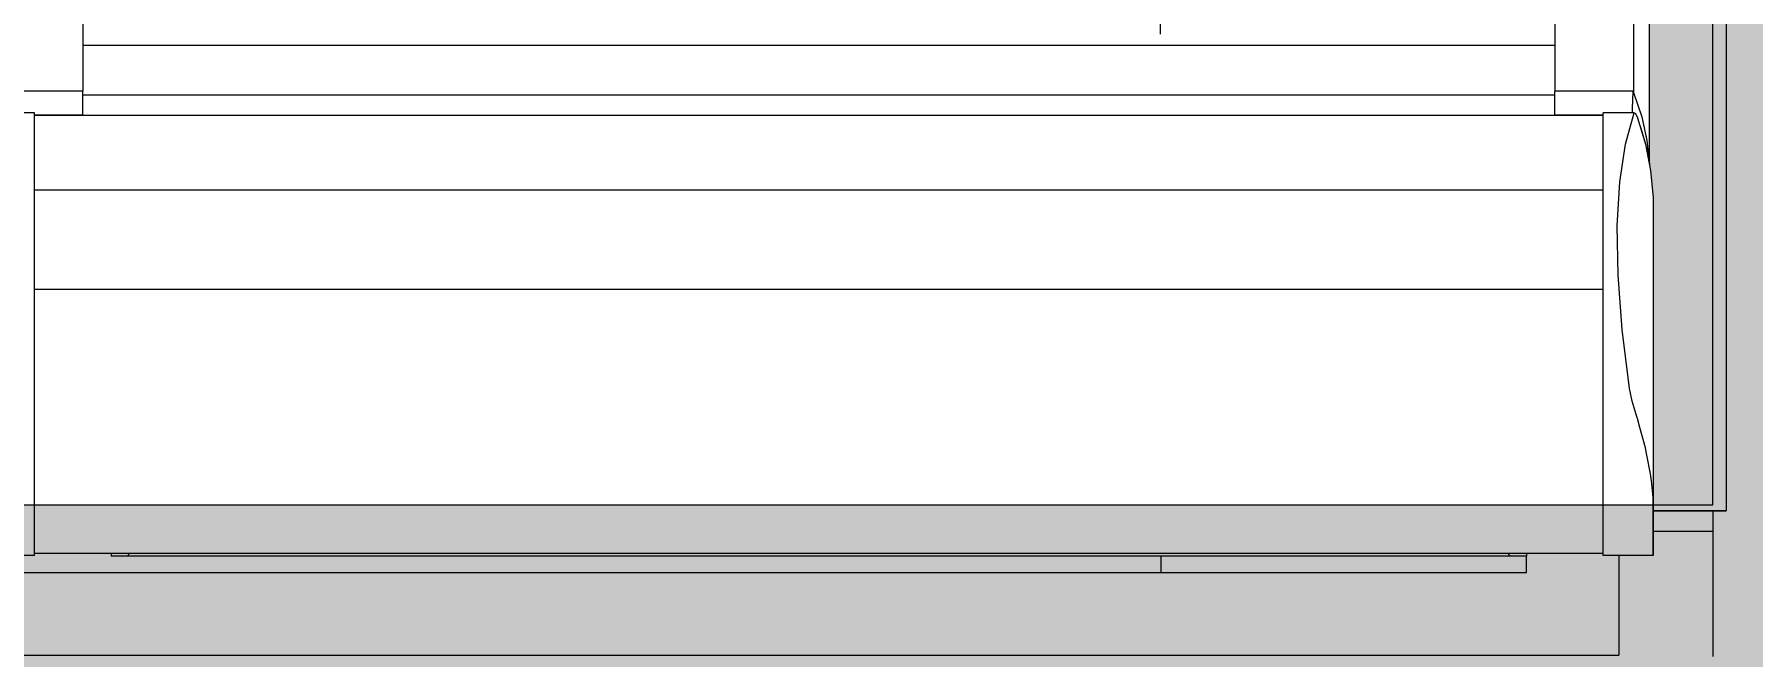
# Model space of a CAD drawing. Header units: metres. Extents: x -208 to 1512, y -277 to 123.
# Drawn here: x 1.94 to 2.82, y -0.849 to -0.53 of the extents above; entities that cross this region are included whole.
import ezdxf

# ---------------------------------------------------------------- set-up
doc = ezdxf.new("R2010")
doc.units = ezdxf.units.M
doc.header["$MEASUREMENT"] = 0
doc.linetypes.add('Wipeout_Contour', pattern=[1, 0, -1])
for name, color, linetype in [('325 Dachfenster', 7, 'Continuous'), ('330 Dachaufbau', 7, 'Continuous'), ('940 Einreichplan Bemaßung.x', 7, 'Continuous')]:
    doc.layers.add(name, color=color, linetype=linetype)
doc.styles.add('ERSTELLTER_STIL_4', font='')
doc.styles.get('ERSTELLTER_STIL_4').set_extended_font_data('Eurostile')
doc.dimstyles.new('ERSTELLTER_STIL__3', dxfattribs={"dimtxt": 0.4, "dimasz": 0.304, "dimexe": 0.18, "dimexo": 0.0625, "dimgap": 0, "dimtad": 1, "dimzin": 0, "dimdsep": 46, "dimtxsty": 'ERSTELLTER_STIL_4', "dimblk": 'ARROWHEAD_6', "dimblk1": 'ARROWHEAD_6', "dimblk2": 'ARROWHEAD_6', "dimcen": 0.09, "dimse1": 1, "dimse2": 1, "dimclrd": 256, "dimclre": 256, "dimclrt": 256, "dimazin": 0, "dimtfac": 1, "dimtdec": 4, "dimtmove": 0, "dimatfit": 3, "dimfxl": 1, "dimtolj": 1, "dimtzin": 0, "dimarcsym": 0})

# ---------------------------------------------------------------- blocks, each defined once
blk = doc.blocks.new('*D541')
at = {"layer": '940 Einreichplan Bemaßung.x', "color": 1, "linetype": 'Continuous', "lineweight": 13, "true_color": 0xfb0106}
for p, q in [((2.51628, 0.24174), (2.51645, 0.00174)), ((2.67656, -0.15815), (2.35634, 0.16163)), ((2.21645, 0.00153), (2.81645, 0.00195)), ((2.51645, 0.00174), (2.53995, -34.02522)), ((2.37984, -33.86533), (2.70006, -34.18511)), ((2.23995, -34.02543), (2.83995, -34.02502)), ((2.53995, -34.02522), (2.54012, -34.26522))]:
    blk.add_line(p, q, dxfattribs=at)
at = {"layer": '940 Einreichplan Bemaßung.x', "color": 1, "lineweight": 13, "true_color": 0xfb0106, "insert": (2.54676, -16.09357), "char_height": 0.4, "attachment_point": 7, "rotation": 270.03958, "style": 'ERSTELLTER_STIL_4'}
blk.add_mtext('\\A1;{\\pql;\\fEurostile|b0|i0|c0|p0;\\W1.000000;34,02\\fEurostile|b0|i0|c0|p0;\\W1.000000;\\A1{\\H.66x;\\S5^  ;}}', dxfattribs=at)
blk = doc.blocks.new('ARROWHEAD_6')
at = {"color": 0, "linetype": 'Continuous', "lineweight": 0}
for p, q in [((-0.5, -0.5), (0.5, 0.5)), ((0, 0), (-1, 0))]:
    blk.add_line(p, q, dxfattribs=at)
blk = doc.blocks.new('VELUX SlopeRoofBundle[5]_4')
at = {"color": 254, "linetype": 'Wipeout_Contour', "lineweight": 0, "ltscale": 8.391877}
blk.add_wipeout([(1.96465, -0.57154), (1.93985, -0.57154), (1.93985, -0.57182), (1.96465, -0.57182)], dxfattribs=at).dxf.layer = '325 Dachfenster'
at = {"color": 254, "linetype": 'Wipeout_Contour', "lineweight": 0, "ltscale": 8.124388}
blk.add_wipeout([(1.9285, -0.5866), (1.93139, -0.60597), (1.93985, -0.60597), (1.93985, -0.5866)], dxfattribs=at).dxf.layer = '325 Dachfenster'
at = {"color": 254, "linetype": 'Wipeout_Contour', "lineweight": 0, "ltscale": 11.523669}
blk.add_wipeout([(2.74385, -0.62846), (2.74385, -0.65385), (2.75147, -0.65385), (2.75104, -0.62846)], dxfattribs=at).dxf.layer = '325 Dachfenster'
at = {"color": 254, "linetype": 'Wipeout_Contour', "lineweight": 0, "ltscale": 10.855412}
blk.add_wipeout([(1.92685, -0.70832), (1.92729, -0.71183), (1.93985, -0.71183), (1.93985, -0.68171), (1.93016, -0.68171)], dxfattribs=at).dxf.layer = '325 Dachfenster'
at = {"color": 254, "linetype": 'Wipeout_Contour', "lineweight": 0, "ltscale": 8.583351}
blk.add_wipeout([(1.91423, -0.79003), (1.91422, -0.79739), (1.93985, -0.79739), (1.93985, -0.79003)], dxfattribs=at).dxf.layer = '325 Dachfenster'
at = {"color": 254, "linetype": 'Wipeout_Contour', "lineweight": 0, "ltscale": 11.654468}
blk.add_wipeout([(2.74385, -0.79003), (2.74385, -0.79739), (2.76949, -0.79739), (2.76948, -0.79003)], dxfattribs=at).dxf.layer = '325 Dachfenster'
at = {"color": 254, "linetype": 'Wipeout_Contour', "lineweight": 0, "ltscale": 25.690449}
blk.add_wipeout([(1.97915, -0.79767), (1.97915, -0.79788), (2.70455, -0.79788), (2.70455, -0.79767), (2.69625, -0.79767), (2.69545, -0.79718), (2.69524, -0.79619), (1.98846, -0.79619), (1.98825, -0.79718), (1.98745, -0.79767)], dxfattribs=at).dxf.layer = '325 Dachfenster'
at = {"color": 254, "linetype": 'Wipeout_Contour', "lineweight": 0, "ltscale": 8.350469}
blk.add_wipeout([(1.96465, -0.55942), (1.92469, -0.55942), (1.92505, -0.56858), (1.96465, -0.56858)], dxfattribs=at).dxf.layer = '325 Dachfenster'
at = {"color": 254, "linetype": 'Wipeout_Contour', "lineweight": 0, "ltscale": 11.583056}
blk.add_wipeout([(2.75232, -0.60597), (2.74385, -0.60597), (2.74385, -0.62846), (2.75104, -0.62846)], dxfattribs=at).dxf.layer = '325 Dachfenster'
at = {"color": 254, "linetype": 'Wipeout_Contour', "lineweight": 0, "ltscale": 8.228896}
blk.add_wipeout([(1.93985, -0.65385), (1.93224, -0.65385), (1.93016, -0.68171), (1.93985, -0.68171)], dxfattribs=at).dxf.layer = '325 Dachfenster'
at = {"color": 254, "linetype": 'Wipeout_Contour', "lineweight": 0, "ltscale": 11.709091}
blk.add_wipeout([(2.74385, -0.65385), (2.74385, -0.68171), (2.75355, -0.68171), (2.75147, -0.65385)], dxfattribs=at).dxf.layer = '325 Dachfenster'
at = {"color": 254, "linetype": 'Wipeout_Contour', "lineweight": 0, "ltscale": 8.571799}
blk.add_wipeout([(1.91423, -0.79003), (1.93985, -0.79003), (1.93985, -0.78127), (1.91424, -0.78127)], dxfattribs=at).dxf.layer = '325 Dachfenster'
at = {"color": 254, "linetype": 'Wipeout_Contour', "lineweight": 0, "ltscale": 11.645832}
blk.add_wipeout([(2.74385, -0.78127), (2.74385, -0.79003), (2.76948, -0.79003), (2.76947, -0.78127)], dxfattribs=at).dxf.layer = '325 Dachfenster'
at = {"color": 254, "linetype": 'Wipeout_Contour', "lineweight": 0, "ltscale": 10.663323}
blk.add_wipeout([(1.98846, -0.79619), (1.97915, -0.79619), (1.97915, -0.79767), (1.98745, -0.79767), (1.98825, -0.79718)], dxfattribs=at).dxf.layer = '325 Dachfenster'
at = {"color": 254, "linetype": 'Wipeout_Contour', "lineweight": 0, "ltscale": 14.657832}
blk.add_wipeout([(2.69524, -0.79619), (2.69545, -0.79718), (2.69625, -0.79767), (2.70455, -0.79767), (2.70455, -0.79619)], dxfattribs=at).dxf.layer = '325 Dachfenster'
at = {"color": 254, "linetype": 'Wipeout_Contour', "lineweight": 0, "ltscale": 8.231108}
blk.add_wipeout([(1.92615, 0.01247), (1.92615, -0.55942), (1.96295, -0.55942), (1.96295, 0.01247)], dxfattribs=at).dxf.layer = '325 Dachfenster'
at = {"color": 254, "linetype": 'Wipeout_Contour', "lineweight": 0, "ltscale": 12.782115}
blk.add_wipeout([(1.92505, -0.57062), (1.93985, -0.57062), (1.93985, -0.57154), (1.96465, -0.57154), (1.96465, -0.56858), (1.92505, -0.56858)], dxfattribs=at).dxf.layer = '325 Dachfenster'
at = {"color": 254, "linetype": 'Wipeout_Contour', "lineweight": 0, "ltscale": 23.590401}
blk.add_wipeout([(2.76945, -0.63009), (2.76945, -0.63573), (2.76945, -0.76776), (2.76947, -0.78127), (2.76948, -0.79003), (2.76949, -0.79739), (2.76949, -0.79527), (2.76949, -0.70377)], dxfattribs=at).dxf.layer = '325 Dachfenster'
at = {"color": 254, "linetype": 'Wipeout_Contour', "lineweight": 0, "ltscale": 11.805688}
blk.add_wipeout([(2.74385, -0.68171), (2.74385, -0.71183), (2.75729, -0.71183), (2.75355, -0.68171)], dxfattribs=at).dxf.layer = '325 Dachfenster'
at = {"color": 254, "linetype": 'Wipeout_Contour', "lineweight": 0, "ltscale": 8.558218}
blk.add_wipeout([(1.91424, -0.78127), (1.93985, -0.78127), (1.93985, -0.77094), (1.91425, -0.77094)], dxfattribs=at).dxf.layer = '325 Dachfenster'
at = {"color": 254, "linetype": 'Wipeout_Contour', "lineweight": 0, "ltscale": 10.216606}
blk.add_wipeout([(1.93985, -0.79619), (2.74385, -0.79619), (2.74385, -0.78869), (1.93985, -0.78869)], dxfattribs=at).dxf.layer = '325 Dachfenster'
at = {"layer": '325 Dachfenster', "linetype": 'Continuous', "lineweight": 0, "flags": 128}
for points in [[(1.93985, -0.79739), (1.91422, -0.79739), (1.91385, -0.79739)], [(1.93985, -0.79619), (2.74385, -0.79619)], [(1.97915, -0.79619), (1.97915, -0.79767), (1.97915, -0.79788)], [(2.70455, -0.79788), (1.97915, -0.79788)], [(1.98745, -0.79767), (1.98825, -0.79718)], [(1.98825, -0.79718), (1.98846, -0.79619)], [(2.69545, -0.79718), (2.69524, -0.79619)], [(2.69545, -0.79718), (2.69625, -0.79767)], [(2.70455, -0.79619), (2.70455, -0.79767), (2.70455, -0.79788)], [(2.76949, -0.79739), (2.74385, -0.79739)], [(2.76949, -0.79527), (2.76949, -0.79739)]]:
    blk.add_lwpolyline(points, dxfattribs=at)
at = {"color": 254, "linetype": 'Wipeout_Contour', "lineweight": 0, "ltscale": 8.300079}
blk.add_wipeout([(1.96295, 0.01247), (1.96295, -0.55942), (1.96465, -0.55942), (1.96465, 0.01121)], dxfattribs=at).dxf.layer = '325 Dachfenster'
at = {"color": 254, "linetype": 'Wipeout_Contour', "lineweight": 0, "ltscale": 14.819618}
blk.add_wipeout([(2.76945, -0.61412), (2.76815, -0.60021), (2.76815, -0.75557), (2.7685, -0.75913), (2.76945, -0.76776)], dxfattribs=at).dxf.layer = '325 Dachfenster'
at = {"color": 254, "linetype": 'Wipeout_Contour', "lineweight": 0, "ltscale": 10.064351}
blk.add_wipeout([(1.93985, -0.66092), (1.93985, -0.68262), (2.74385, -0.68262), (2.74385, -0.66092)], dxfattribs=at).dxf.layer = '325 Dachfenster'
at = {"color": 254, "linetype": 'Wipeout_Contour', "lineweight": 0, "ltscale": 10.035334}
blk.add_wipeout([(1.93985, -0.65986), (2.74385, -0.65986), (2.74385, -0.63348), (1.93985, -0.63348)], dxfattribs=at).dxf.layer = '325 Dachfenster'
at = {"color": 254, "linetype": 'Wipeout_Contour', "lineweight": 0, "ltscale": 11.635717}
blk.add_wipeout([(2.74385, -0.77094), (2.74385, -0.78127), (2.76947, -0.78127), (2.76946, -0.77094)], dxfattribs=at).dxf.layer = '325 Dachfenster'
at = {"layer": '325 Dachfenster', "linetype": 'Continuous', "lineweight": 0, "flags": 128}
blk.add_lwpolyline([(2.8, -0.78516), (2.76949, -0.78516)], dxfattribs=at)
at = {"color": 254, "linetype": 'Wipeout_Contour', "lineweight": 0, "ltscale": 10.048472}
blk.add_wipeout([(1.93985, -0.66014), (1.93985, -0.6607), (2.74385, -0.6607), (2.74385, -0.66014)], dxfattribs=at).dxf.layer = '325 Dachfenster'
at = {"color": 254, "linetype": 'Wipeout_Contour', "lineweight": 0, "ltscale": 14.14005}
blk.add_wipeout([(2.74385, -0.75913), (2.74385, -0.77094), (2.76946, -0.77094), (2.76945, -0.76776), (2.7685, -0.75913)], dxfattribs=at).dxf.layer = '325 Dachfenster'
at = {"color": 254, "linetype": 'Wipeout_Contour', "lineweight": 0, "ltscale": 10.20582}
blk.add_wipeout([(2.74385, -0.77999), (1.93985, -0.77999), (1.93985, -0.78869), (2.74385, -0.78869)], dxfattribs=at).dxf.layer = '325 Dachfenster'
at = {"color": 254, "linetype": 'Wipeout_Contour', "lineweight": 0, "ltscale": 10.048891}
blk.add_wipeout([(1.93985, -0.6607), (1.93985, -0.66092), (2.74385, -0.66092), (2.74385, -0.6607)], dxfattribs=at).dxf.layer = '325 Dachfenster'
at = {"color": 254, "linetype": 'Wipeout_Contour', "lineweight": 0, "ltscale": 14.184751}
blk.add_wipeout([(2.74385, -0.74598), (2.74385, -0.75913), (2.7685, -0.75913), (2.76815, -0.75557), (2.76624, -0.74598)], dxfattribs=at).dxf.layer = '325 Dachfenster'
at = {"color": 254, "linetype": 'Wipeout_Contour', "lineweight": 0, "ltscale": 10.193323}
blk.add_wipeout([(2.74385, -0.76974), (1.93985, -0.76974), (1.93985, -0.77999), (2.74385, -0.77999)], dxfattribs=at).dxf.layer = '325 Dachfenster'
at = {"color": 254, "linetype": 'Wipeout_Contour', "lineweight": 0, "ltscale": 10.047941}
blk.add_wipeout([(1.93985, -0.66014), (2.74385, -0.66014), (2.74385, -0.65986), (1.93985, -0.65986)], dxfattribs=at).dxf.layer = '325 Dachfenster'
at = {"color": 254, "linetype": 'Wipeout_Contour', "lineweight": 0, "ltscale": 14.245344}
blk.add_wipeout([(2.74385, -0.73184), (2.74385, -0.74598), (2.76624, -0.74598), (2.76555, -0.7422), (2.76257, -0.73184)], dxfattribs=at).dxf.layer = '325 Dachfenster'
at = {"color": 254, "linetype": 'Wipeout_Contour', "lineweight": 0, "ltscale": 10.178929}
blk.add_wipeout([(2.74385, -0.758), (1.93985, -0.758), (1.93985, -0.76974), (2.74385, -0.76974)], dxfattribs=at).dxf.layer = '325 Dachfenster'
at = {"layer": '325 Dachfenster', "linetype": 'Continuous', "lineweight": 0, "flags": 128}
blk.add_lwpolyline([(1.93985, -0.66092), (2.74385, -0.66092)], dxfattribs=at)
at = {"color": 254, "linetype": 'Wipeout_Contour', "lineweight": 0, "ltscale": 14.04855}
blk.add_wipeout([(2.74385, -0.72526), (2.74385, -0.73184), (2.76257, -0.73184), (2.76145, -0.72717), (2.76069, -0.72526)], dxfattribs=at).dxf.layer = '325 Dachfenster'
at = {"color": 254, "linetype": 'Wipeout_Contour', "lineweight": 0, "ltscale": 11.682638}
blk.add_wipeout([(2.74385, -0.7184), (2.74385, -0.72526), (2.76069, -0.72526), (2.75861, -0.7184)], dxfattribs=at).dxf.layer = '325 Dachfenster'
at = {"color": 254, "linetype": 'Wipeout_Contour', "lineweight": 0, "ltscale": 10.145581}
blk.add_wipeout([(1.93985, -0.73099), (1.93985, -0.74506), (2.74385, -0.74506), (2.74385, -0.73099)], dxfattribs=at).dxf.layer = '325 Dachfenster'
at = {"color": 254, "linetype": 'Wipeout_Contour', "lineweight": 0, "ltscale": 11.638346}
blk.add_wipeout([(2.74385, -0.71183), (2.74385, -0.7184), (2.75861, -0.7184), (2.75729, -0.71183)], dxfattribs=at).dxf.layer = '325 Dachfenster'
at = {"color": 254, "linetype": 'Wipeout_Contour', "lineweight": 0, "ltscale": 10.131763}
blk.add_wipeout([(2.74385, -0.72491), (1.93985, -0.72491), (1.93985, -0.73099), (2.74385, -0.73099)], dxfattribs=at).dxf.layer = '325 Dachfenster'
at = {"color": 254, "linetype": 'Wipeout_Contour', "lineweight": 0, "ltscale": 10.162909}
blk.add_wipeout([(1.93985, -0.74506), (1.93985, -0.758), (2.74385, -0.758), (2.74385, -0.74506)], dxfattribs=at).dxf.layer = '325 Dachfenster'
at = {"color": 254, "linetype": 'Wipeout_Contour', "lineweight": 0, "ltscale": 14.747027}
blk.add_wipeout([(2.76145, -0.72717), (2.76257, -0.73184), (2.76555, -0.7422), (2.76555, -0.58656), (2.76145, -0.57307)], dxfattribs=at).dxf.layer = '325 Dachfenster'
at = {"color": 254, "linetype": 'Wipeout_Contour', "lineweight": 0, "ltscale": 10.096543}
blk.add_wipeout([(2.74385, -0.68262), (1.93985, -0.68262), (1.93985, -0.71239), (2.74385, -0.71239)], dxfattribs=at).dxf.layer = '325 Dachfenster'
at = {"color": 254, "linetype": 'Wipeout_Contour', "lineweight": 0, "ltscale": 10.123882}
blk.add_wipeout([(1.93985, -0.71848), (1.93985, -0.72491), (2.74385, -0.72491), (2.74385, -0.71848)], dxfattribs=at).dxf.layer = '325 Dachfenster'
at = {"color": 254, "linetype": 'Wipeout_Contour', "lineweight": 0, "ltscale": 11.684892}
blk.add_wipeout([(2.74385, -0.57062), (2.74385, -0.5866), (2.75521, -0.5866), (2.75971, -0.57062)], dxfattribs=at).dxf.layer = '325 Dachfenster'
at = {"color": 254, "linetype": 'Wipeout_Contour', "lineweight": 0, "ltscale": 14.795117}
blk.add_wipeout([(2.76555, -0.58656), (2.76555, -0.7422), (2.76624, -0.74598), (2.76815, -0.75557), (2.76815, -0.60021)], dxfattribs=at).dxf.layer = '325 Dachfenster'
at = {"color": 254, "linetype": 'Wipeout_Contour', "lineweight": 0, "ltscale": 10.115972}
blk.add_wipeout([(1.93985, -0.71239), (1.93985, -0.71848), (2.74385, -0.71848), (2.74385, -0.71239)], dxfattribs=at).dxf.layer = '325 Dachfenster'
at = {"layer": '325 Dachfenster', "linetype": 'Continuous', "lineweight": 0, "flags": 128}
for points in [[(2.76945, -0.61545), (2.76945, -0.63009)], [(2.76945, -0.63009), (2.76949, -0.70377)], [(2.76949, -0.70377), (2.76949, -0.79527)]]:
    blk.add_lwpolyline(points, dxfattribs=at)
at = {"color": 254, "linetype": 'Wipeout_Contour', "lineweight": 0, "ltscale": 11.346703}
blk.add_wipeout([(2.71905, -0.57154), (2.71905, -0.57182), (2.74385, -0.57182), (2.74385, -0.57154)], dxfattribs=at).dxf.layer = '325 Dachfenster'
at = {"color": 254, "linetype": 'Wipeout_Contour', "lineweight": 0, "ltscale": 11.664442}
blk.add_wipeout([(2.74385, -0.5866), (2.74385, -0.60597), (2.75232, -0.60597), (2.75521, -0.5866)], dxfattribs=at).dxf.layer = '325 Dachfenster'
at = {"color": 254, "linetype": 'Wipeout_Contour', "lineweight": 0, "ltscale": 33.62688}
blk.add_wipeout([(2.75104, -0.62846), (2.75147, -0.65385), (2.75355, -0.68171), (2.75729, -0.71183), (2.75861, -0.7184), (2.76069, -0.72526), (2.76145, -0.72717), (2.76145, -0.57307), (2.76035, -0.5709), (2.75971, -0.57062), (2.75521, -0.5866), (2.75232, -0.60597)], dxfattribs=at).dxf.layer = '325 Dachfenster'
at = {"color": 254, "linetype": 'Wipeout_Contour', "lineweight": 0, "ltscale": 11.379346}
blk.add_wipeout([(2.71905, -0.55942), (2.71905, -0.56858), (2.75865, -0.56858), (2.75902, -0.55942)], dxfattribs=at).dxf.layer = '325 Dachfenster'
at = {"color": 254, "linetype": 'Wipeout_Contour', "lineweight": 0, "ltscale": 14.146361}
blk.add_wipeout([(2.76625, -0.5848), (2.76355, -0.57263), (2.76355, -0.57998), (2.76555, -0.58656), (2.76625, -0.59023)], dxfattribs=at).dxf.layer = '325 Dachfenster'
at = {"color": 254, "linetype": 'Wipeout_Contour', "lineweight": 0, "ltscale": 11.1974}
blk.add_wipeout([(2.71905, 0.01121), (2.71905, -0.55942), (2.72075, -0.55942), (2.72075, 0.01247)], dxfattribs=at).dxf.layer = '325 Dachfenster'
at = {"color": 254, "linetype": 'Wipeout_Contour', "lineweight": 0, "ltscale": 16.811338}
blk.add_wipeout([(2.71905, -0.57154), (2.74385, -0.57154), (2.74385, -0.57062), (2.75865, -0.57062), (2.75865, -0.56858), (2.71905, -0.56858)], dxfattribs=at).dxf.layer = '325 Dachfenster'
at = {"color": 254, "linetype": 'Wipeout_Contour', "lineweight": 0, "ltscale": 11.610976}
blk.add_wipeout([(2.76755, -0.59705), (2.76625, -0.5848), (2.76625, -0.59023), (2.76755, -0.59706)], dxfattribs=at).dxf.layer = '325 Dachfenster'
at = {"color": 254, "linetype": 'Wipeout_Contour', "lineweight": 0, "ltscale": 17.184981}
blk.add_wipeout([(2.75865, -0.57062), (2.75955, -0.57062), (2.75955, -0.56068), (2.7591, -0.5595), (2.75902, -0.55942), (2.75865, -0.56858)], dxfattribs=at).dxf.layer = '325 Dachfenster'
at = {"color": 254, "linetype": 'Wipeout_Contour', "lineweight": 0, "ltscale": 9.959784}
blk.add_wipeout([(1.93985, -0.57182), (1.93985, -0.58794), (2.74385, -0.58794), (2.74385, -0.57182)], dxfattribs=at).dxf.layer = '325 Dachfenster'
at = {"color": 254, "linetype": 'Wipeout_Contour', "lineweight": 0, "ltscale": 9.93701}
blk.add_wipeout([(1.96465, -0.56503), (1.96465, -0.56735), (2.71905, -0.56735), (2.71905, -0.56503)], dxfattribs=at).dxf.layer = '325 Dachfenster'
at = {"layer": '325 Dachfenster', "linetype": 'Continuous', "lineweight": 0, "flags": 128}
blk.add_lwpolyline([(1.93985, -0.57062), (1.924, -0.57062), (1.91385, -0.57062)], dxfattribs=at)
at = {"color": 254, "linetype": 'Wipeout_Contour', "lineweight": 0, "ltscale": 20.714}
blk.add_wipeout([(2.75955, -0.56068), (2.75955, -0.57062), (2.75971, -0.57062), (2.76035, -0.5709), (2.76145, -0.57307), (2.76355, -0.57998), (2.76355, -0.57263)], dxfattribs=at).dxf.layer = '325 Dachfenster'
at = {"color": 254, "linetype": 'Wipeout_Contour', "lineweight": 0, "ltscale": 9.980504}
blk.add_wipeout([(1.93985, -0.58794), (1.93985, -0.60916), (2.74385, -0.60916), (2.74385, -0.58794)], dxfattribs=at).dxf.layer = '325 Dachfenster'
at = {"color": 254, "linetype": 'Wipeout_Contour', "lineweight": 0, "ltscale": 11.273906}
blk.add_wipeout([(2.72075, 0.01247), (2.72075, -0.55942), (2.75755, -0.55942), (2.75755, 0.01247)], dxfattribs=at).dxf.layer = '325 Dachfenster'
at = {"color": 254, "linetype": 'Wipeout_Contour', "lineweight": 0, "ltscale": 14.677396}
blk.add_wipeout([(2.76605, -0.5839), (2.76625, -0.5848), (2.76735, -0.59516), (2.76735, -0.02486), (2.76605, -0.01261)], dxfattribs=at).dxf.layer = '325 Dachfenster'
at = {"color": 254, "linetype": 'Wipeout_Contour', "lineweight": 0, "ltscale": 9.990417}
blk.add_wipeout([(1.93985, -0.61), (2.74385, -0.61), (2.74385, -0.60916), (1.93985, -0.60916)], dxfattribs=at).dxf.layer = '325 Dachfenster'
at = {"layer": '325 Dachfenster', "linetype": 'Continuous', "lineweight": 0, "flags": 128}
blk.add_lwpolyline([(2.76755, -0.59706), (2.76755, -0.59705)], dxfattribs=at)
at = {"color": 254, "linetype": 'Wipeout_Contour', "lineweight": 0, "ltscale": 14.732541}
blk.add_wipeout([(2.76335, -0.00044), (2.76335, -0.57203), (2.76355, -0.57263), (2.76605, -0.5839), (2.76605, -0.01261)], dxfattribs=at).dxf.layer = '325 Dachfenster'
at = {"color": 254, "linetype": 'Wipeout_Contour', "lineweight": 0, "ltscale": 9.903986}
blk.add_wipeout([(1.96465, -0.53037), (1.96465, -0.53611), (2.71905, -0.53611), (2.71905, -0.53037)], dxfattribs=at).dxf.layer = '325 Dachfenster'
at = {"color": 254, "linetype": 'Wipeout_Contour', "lineweight": 0, "ltscale": 9.934768}
blk.add_wipeout([(1.96465, -0.56503), (2.71905, -0.56503), (2.71905, -0.56308), (1.96465, -0.56308)], dxfattribs=at).dxf.layer = '325 Dachfenster'
at = {"color": 254, "linetype": 'Wipeout_Contour', "lineweight": 0, "ltscale": 10.006496}
blk.add_wipeout([(1.93985, -0.61), (1.93985, -0.63348), (2.74385, -0.63348), (2.74385, -0.61)], dxfattribs=at).dxf.layer = '325 Dachfenster'
at = {"layer": '325 Dachfenster', "linetype": 'Continuous', "lineweight": 0, "flags": 128}
for points in [[(1.93985, -0.79739), (1.93985, -0.79003), (1.93985, -0.78127), (1.93985, -0.77094), (1.93985, -0.75913), (1.93985, -0.74598), (1.93985, -0.73184), (1.93985, -0.72526), (1.93985, -0.7184), (1.93985, -0.71183), (1.93985, -0.68171), (1.93985, -0.65385), (1.93985, -0.62846), (1.93985, -0.60597), (1.93985, -0.5866), (1.93985, -0.57062)], [(2.74385, -0.79739), (2.74385, -0.79003), (2.74385, -0.78127), (2.74385, -0.77094), (2.74385, -0.75913), (2.74385, -0.74598), (2.74385, -0.73184), (2.74385, -0.72526), (2.74385, -0.7184), (2.74385, -0.71183), (2.74385, -0.68171), (2.74385, -0.65385), (2.74385, -0.62846), (2.74385, -0.60597), (2.74385, -0.5866), (2.74385, -0.57062)], [(1.93985, -0.61), (2.74385, -0.61)]]:
    blk.add_lwpolyline(points, dxfattribs=at)
at = {"color": 254, "linetype": 'Wipeout_Contour', "lineweight": 0, "ltscale": 16.632104}
blk.add_wipeout([(2.75755, 0.01247), (2.75755, -0.55942), (2.75902, -0.55942), (2.7591, -0.5595), (2.75935, -0.56016), (2.75935, 0.01151)], dxfattribs=at).dxf.layer = '325 Dachfenster'
at = {"color": 254, "linetype": 'Wipeout_Contour', "lineweight": 0, "ltscale": 9.907168}
blk.add_wipeout([(1.96465, -0.53763), (2.71905, -0.53763), (2.71905, -0.53611), (1.96465, -0.53611)], dxfattribs=at).dxf.layer = '325 Dachfenster'
at = {"color": 254, "linetype": 'Wipeout_Contour', "lineweight": 0, "ltscale": 9.927556}
blk.add_wipeout([(2.71905, -0.55491), (1.96465, -0.55491), (1.96465, -0.55879), (2.71905, -0.55879)], dxfattribs=at).dxf.layer = '325 Dachfenster'
at = {"color": 254, "linetype": 'Wipeout_Contour', "lineweight": 0, "ltscale": 9.939686}
blk.add_wipeout([(1.96465, -0.5701), (2.71905, -0.5701), (2.71905, -0.56735), (1.96465, -0.56735)], dxfattribs=at).dxf.layer = '325 Dachfenster'
at = {"color": 254, "linetype": 'Wipeout_Contour', "lineweight": 0, "ltscale": 14.729409}
blk.add_wipeout([(2.75935, 0.01151), (2.75935, -0.56016), (2.75955, -0.56068), (2.76335, -0.57203), (2.76335, -0.00044)], dxfattribs=at).dxf.layer = '325 Dachfenster'
at = {"color": 254, "linetype": 'Wipeout_Contour', "lineweight": 0, "ltscale": 9.911101}
blk.add_wipeout([(2.71905, -0.53958), (1.96465, -0.53958), (1.96465, -0.54189), (2.71905, -0.54189)], dxfattribs=at).dxf.layer = '325 Dachfenster'
at = {"color": 254, "linetype": 'Wipeout_Contour', "lineweight": 0, "ltscale": 9.930061}
blk.add_wipeout([(1.96465, -0.55988), (2.71905, -0.55988), (2.71905, -0.55938), (1.96465, -0.55938)], dxfattribs=at).dxf.layer = '325 Dachfenster'
at = {"color": 254, "linetype": 'Wipeout_Contour', "lineweight": 0, "ltscale": 9.941896}
blk.add_wipeout([(1.96465, -0.5701), (1.96465, -0.57182), (2.71905, -0.57182), (2.71905, -0.5701)], dxfattribs=at).dxf.layer = '325 Dachfenster'
at = {"layer": '325 Dachfenster', "linetype": 'Continuous', "lineweight": 0, "flags": 128}
for points in [[(2.75935, 0.01151), (2.75935, -0.56016)], [(2.76735, -0.02486), (2.76735, -0.59516)], [(2.75902, -0.55942), (2.75865, -0.56858), (2.75865, -0.57062)], [(2.75902, -0.55942), (2.7591, -0.5595)], [(2.7591, -0.5595), (2.75955, -0.56068), (2.76355, -0.57263), (2.76625, -0.5848), (2.76755, -0.59705)], [(1.93985, -0.57154), (1.96465, -0.57154)], [(1.93985, -0.57182), (2.74385, -0.57182)], [(1.96465, -0.57154), (1.96465, -0.57182)], [(2.71905, -0.57182), (2.71905, -0.57154)], [(2.71905, -0.57154), (2.74385, -0.57154)], [(2.75971, -0.57062), (2.74385, -0.57062)], [(2.76949, -0.79739), (2.76948, -0.79003), (2.76947, -0.78127), (2.76946, -0.77094), (2.76945, -0.76776), (2.7685, -0.75913), (2.76815, -0.75557), (2.76624, -0.74598), (2.76555, -0.7422), (2.76257, -0.73184), (2.76145, -0.72717), (2.76069, -0.72526), (2.75861, -0.7184), (2.75729, -0.71183), (2.75355, -0.68171), (2.75147, -0.65385), (2.75104, -0.62846), (2.75232, -0.60597), (2.75521, -0.5866), (2.75971, -0.57062)], [(2.75971, -0.57062), (2.76035, -0.5709)], [(2.76035, -0.5709), (2.76145, -0.57307), (2.76555, -0.58656), (2.76815, -0.60021), (2.76945, -0.61412), (2.76945, -0.61545)]]:
    blk.add_lwpolyline(points, dxfattribs=at)
at = {"color": 254, "linetype": 'Wipeout_Contour', "lineweight": 0, "ltscale": 9.908937}
blk.add_wipeout([(1.96465, -0.53763), (1.96465, -0.53958), (2.71905, -0.53958), (2.71905, -0.53763)], dxfattribs=at).dxf.layer = '325 Dachfenster'
at = {"color": 254, "linetype": 'Wipeout_Contour', "lineweight": 0, "ltscale": 9.932933}
blk.add_wipeout([(1.96465, -0.56308), (2.71905, -0.56308), (2.71905, -0.56156), (1.96465, -0.56156)], dxfattribs=at).dxf.layer = '325 Dachfenster'
at = {"layer": '325 Dachfenster', "linetype": 'Continuous', "lineweight": 0, "flags": 128}
blk.add_lwpolyline([(2.71905, -0.53611), (1.96465, -0.53611)], dxfattribs=at)
at = {"color": 254, "linetype": 'Wipeout_Contour', "lineweight": 0, "ltscale": 9.913682}
blk.add_wipeout([(1.96465, -0.54465), (2.71905, -0.54465), (2.71905, -0.54189), (1.96465, -0.54189)], dxfattribs=at).dxf.layer = '325 Dachfenster'
at = {"color": 254, "linetype": 'Wipeout_Contour', "lineweight": 0, "ltscale": 9.931609}
blk.add_wipeout([(1.96465, -0.56062), (1.96465, -0.56156), (2.71905, -0.56156), (2.71905, -0.56062)], dxfattribs=at).dxf.layer = '325 Dachfenster'
at = {"color": 254, "linetype": 'Wipeout_Contour', "lineweight": 0, "ltscale": 9.919979}
blk.add_wipeout([(1.96465, -0.55119), (2.71905, -0.55119), (2.71905, -0.5477), (1.96465, -0.5477)], dxfattribs=at).dxf.layer = '325 Dachfenster'
at = {"color": 254, "linetype": 'Wipeout_Contour', "lineweight": 0, "ltscale": 9.930892}
blk.add_wipeout([(1.96465, -0.56028), (1.96465, -0.56062), (2.71905, -0.56062), (2.71905, -0.56028)], dxfattribs=at).dxf.layer = '325 Dachfenster'
at = {"color": 254, "linetype": 'Wipeout_Contour', "lineweight": 0, "ltscale": 9.923662}
blk.add_wipeout([(1.96465, -0.55491), (2.71905, -0.55491), (2.71905, -0.55119), (1.96465, -0.55119)], dxfattribs=at).dxf.layer = '325 Dachfenster'
at = {"color": 254, "linetype": 'Wipeout_Contour', "lineweight": 0, "ltscale": 9.930517}
blk.add_wipeout([(1.96465, -0.55988), (1.96465, -0.56028), (2.71905, -0.56028), (2.71905, -0.55988)], dxfattribs=at).dxf.layer = '325 Dachfenster'
at = {"color": 254, "linetype": 'Wipeout_Contour', "lineweight": 0, "ltscale": 9.91663}
blk.add_wipeout([(2.71905, -0.54465), (1.96465, -0.54465), (1.96465, -0.5477), (2.71905, -0.5477)], dxfattribs=at).dxf.layer = '325 Dachfenster'
at = {"color": 254, "linetype": 'Wipeout_Contour', "lineweight": 0, "ltscale": 9.929617}
blk.add_wipeout([(1.96465, -0.55915), (1.96465, -0.55931), (2.71905, -0.55931), (2.71905, -0.55915)], dxfattribs=at).dxf.layer = '325 Dachfenster'
at = {"color": 254, "linetype": 'Wipeout_Contour', "lineweight": 0, "ltscale": 9.929725}
blk.add_wipeout([(2.71905, -0.55931), (1.96465, -0.55931), (1.96465, -0.55938), (2.71905, -0.55938)], dxfattribs=at).dxf.layer = '325 Dachfenster'
at = {"color": 254, "linetype": 'Wipeout_Contour', "lineweight": 0, "ltscale": 9.929372}
blk.add_wipeout([(1.96465, -0.55915), (2.71905, -0.55915), (2.71905, -0.55879), (1.96465, -0.55879)], dxfattribs=at).dxf.layer = '325 Dachfenster'
at = {"layer": '325 Dachfenster', "linetype": 'Continuous', "lineweight": 0, "flags": 128}
for points in [[(1.96465, 0.01121), (1.96465, -0.55942)], [(2.71905, 0.01121), (2.71905, -0.55942)], [(1.96465, -0.55942), (1.92469, -0.55942), (1.88905, -0.55942)], [(1.96465, -0.57154), (1.96465, -0.56858), (1.96465, -0.55942)], [(2.71905, -0.56156), (1.96465, -0.56156)], [(2.71905, -0.57154), (2.71905, -0.56858), (2.71905, -0.55942)], [(2.75902, -0.55942), (2.71905, -0.55942)]]:
    blk.add_lwpolyline(points, dxfattribs=at)
blk = doc.blocks.new('Dachfläche_15_4', base_point=(2.80685, -0.15614))
at = {"color": 254, "linetype": 'Wipeout_Contour', "lineweight": 0, "ltscale": 29.586892}
blk.add_wipeout([(1.05, -0.7745), (1.05, -0.8493), (2.8, -0.8493), (2.8, -0.7745), (2.76949, -0.7745), (2.76949, -0.79527), (2.76949, -0.79739), (2.75185, -0.79739), (2.75185, -0.84858), (1.10185, -0.84858), (1.10185, -0.79739), (1.08422, -0.79739), (1.08422, -0.79527), (1.08422, -0.7745)], dxfattribs=at).dxf.layer = '325 Dachfenster'
at = {"layer": '325 Dachfenster', "linetype": 'Continuous', "lineweight": 0, "true_color": 0x000000}
blk.add_hatch(color=18, dxfattribs=at).paths.add_polyline_path([(2.76735, -0.15614), (2.76735, -0.59516), (2.76755, -0.59705), (2.76755, -0.59706), (2.76815, -0.60021), (2.76945, -0.61412), (2.76945, -0.63009), (2.76949, -0.70317), (2.76949, -0.71356), (2.76949, -0.71563), (2.76949, -0.77449), (2.80685, -0.77449), (2.80685, -0.15614)])
at = {"color": 254, "linetype": 'Wipeout_Contour', "lineweight": 0, "ltscale": 24.757582}
blk.add_wipeout([(1.10185, -0.84858), (2.75185, -0.84858), (2.75185, -0.79739), (2.74385, -0.79739), (2.74385, -0.79619), (2.70455, -0.79619), (2.70455, -0.80616), (1.14915, -0.80616), (1.14915, -0.79619), (1.10985, -0.79619), (1.10985, -0.79739), (1.10185, -0.79739)], dxfattribs=at).dxf.layer = '325 Dachfenster'
at = {"layer": '325 Dachfenster', "color": 7, "linetype": 'Continuous', "lineweight": 13, "true_color": 0xf4f4f4, "flags": 128}
for points in [[(2.70455, -0.80616), (2.70455, -0.79788)], [(1.14915, -0.80616), (2.70455, -0.80616)]]:
    blk.add_lwpolyline(points, dxfattribs=at)
at = {"color": 254, "linetype": 'Wipeout_Contour', "lineweight": 0, "ltscale": 11.753336}
blk.add_wipeout([(2.76949, -0.77449), (2.76949, -0.7745), (2.80685, -0.7745), (2.80685, -0.77449)], dxfattribs=at).dxf.layer = '325 Dachfenster'
at = {"color": 254, "linetype": 'Wipeout_Contour', "lineweight": 0, "ltscale": 13.088871}
blk.add_wipeout([(1.04986, -1.4678), (2.79986, -1.4678), (2.79986, -0.8493), (1.05, -0.8493), (1.05, -0.84556), (1.04986, -0.84556)], dxfattribs=at).dxf.layer = '325 Dachfenster'
at = {"layer": '325 Dachfenster', "color": 7, "linetype": 'Continuous', "lineweight": 13, "true_color": 0xf4f4f4, "flags": 128}
for points in [[(2.80685, -0.15614), (2.80685, -0.77449)], [(2.80685, -0.77449), (2.76949, -0.77449)], [(2.76949, -0.7745), (2.80685, -0.7745)], [(2.8, -0.7745), (2.8, -0.8493)], [(2.80685, -0.7745), (2.80685, -0.77449)], [(2.75185, -0.79739), (2.75185, -0.84858)], [(1.10185, -0.84858), (2.75185, -0.84858)]]:
    blk.add_lwpolyline(points, dxfattribs=at)
at = {"layer": '325 Dachfenster', "linetype": 'Continuous', "lineweight": 0}
blk.add_blockref('VELUX SlopeRoofBundle[5]_4', (0, 0), dxfattribs=at)
blk = doc.blocks.new('Dachfläche_17_4', base_point=(-0.00106, 0.07))
at = {"layer": '330 Dachaufbau', "linetype": 'Continuous', "lineweight": 0, "true_color": 0x000000}
h = blk.add_hatch(color=18, dxfattribs=at)
h.paths.add_polyline_path([(3.445, -0.4), (3.755, -0.4), (3.755, 0.07), (2.8, 0.07), (2.8, -0.77152), (1.05, -0.77152), (1.05, 0.07), (-0.00106, 0.07), (0.01606, -4.6), (6.325, -4.6), (6.325, -0.82361), (3.445, -0.82361)])
h.paths.add_polyline_path([(3.805, -2.1975), (5.505, -2.1975), (5.505, -3.79873), (3.805, -3.79873)], flags=0)
h.paths.add_polyline_path([(1.075, -3.79873), (1.075, -2.1975), (2.775, -2.1975), (2.775, -3.79873)], flags=0)
at = {"layer": '330 Dachaufbau', "color": 7, "linetype": 'Continuous', "lineweight": 18, "flags": 128}
for points in [[(2.8, -0.77152), (2.8, 0.07)], [(1.05, -0.77152), (2.8, -0.77152)]]:
    blk.add_lwpolyline(points, dxfattribs=at)

msp = doc.modelspace()

# ---------------------------------------------------------------- dimensions: what is measured, and where the dimension line sits
at = {"layer": '940 Einreichplan Bemaßung.x', "color": 1, "linetype": 'Continuous', "lineweight": 13, "true_color": 0xfb0106}
dim = msp.add_linear_dim(base=(2.53995, -34.02522), p1=(0, 0), p2=(0.06647, -34.02693), angle=270.03958, dimstyle='ERSTELLTER_STIL__3', dxfattribs=at)
dim.commit()
dim.dimension.update_dxf_attribs({"geometry": '*D541', "text_midpoint": (2.8084, -17.30194), "dimtype": 160, "text_rotation": 270.03958})

# ---------------------------------------------------------------- next in the draw order: block references
at = {"layer": '325 Dachfenster', "color": 7, "linetype": 'Continuous', "lineweight": 13, "true_color": 0xf4f4f4}
msp.add_blockref('Dachfläche_15_4', (2.80685, -0.15614), dxfattribs=at)

# ---------------------------------------------------------------- next in the draw order: block references
at = {"layer": '330 Dachaufbau', "color": 7, "linetype": 'Continuous', "lineweight": 18}
msp.add_blockref('Dachfläche_17_4', (-0.00106, 0.07), dxfattribs=at)

doc.saveas('drawing.dxf')
